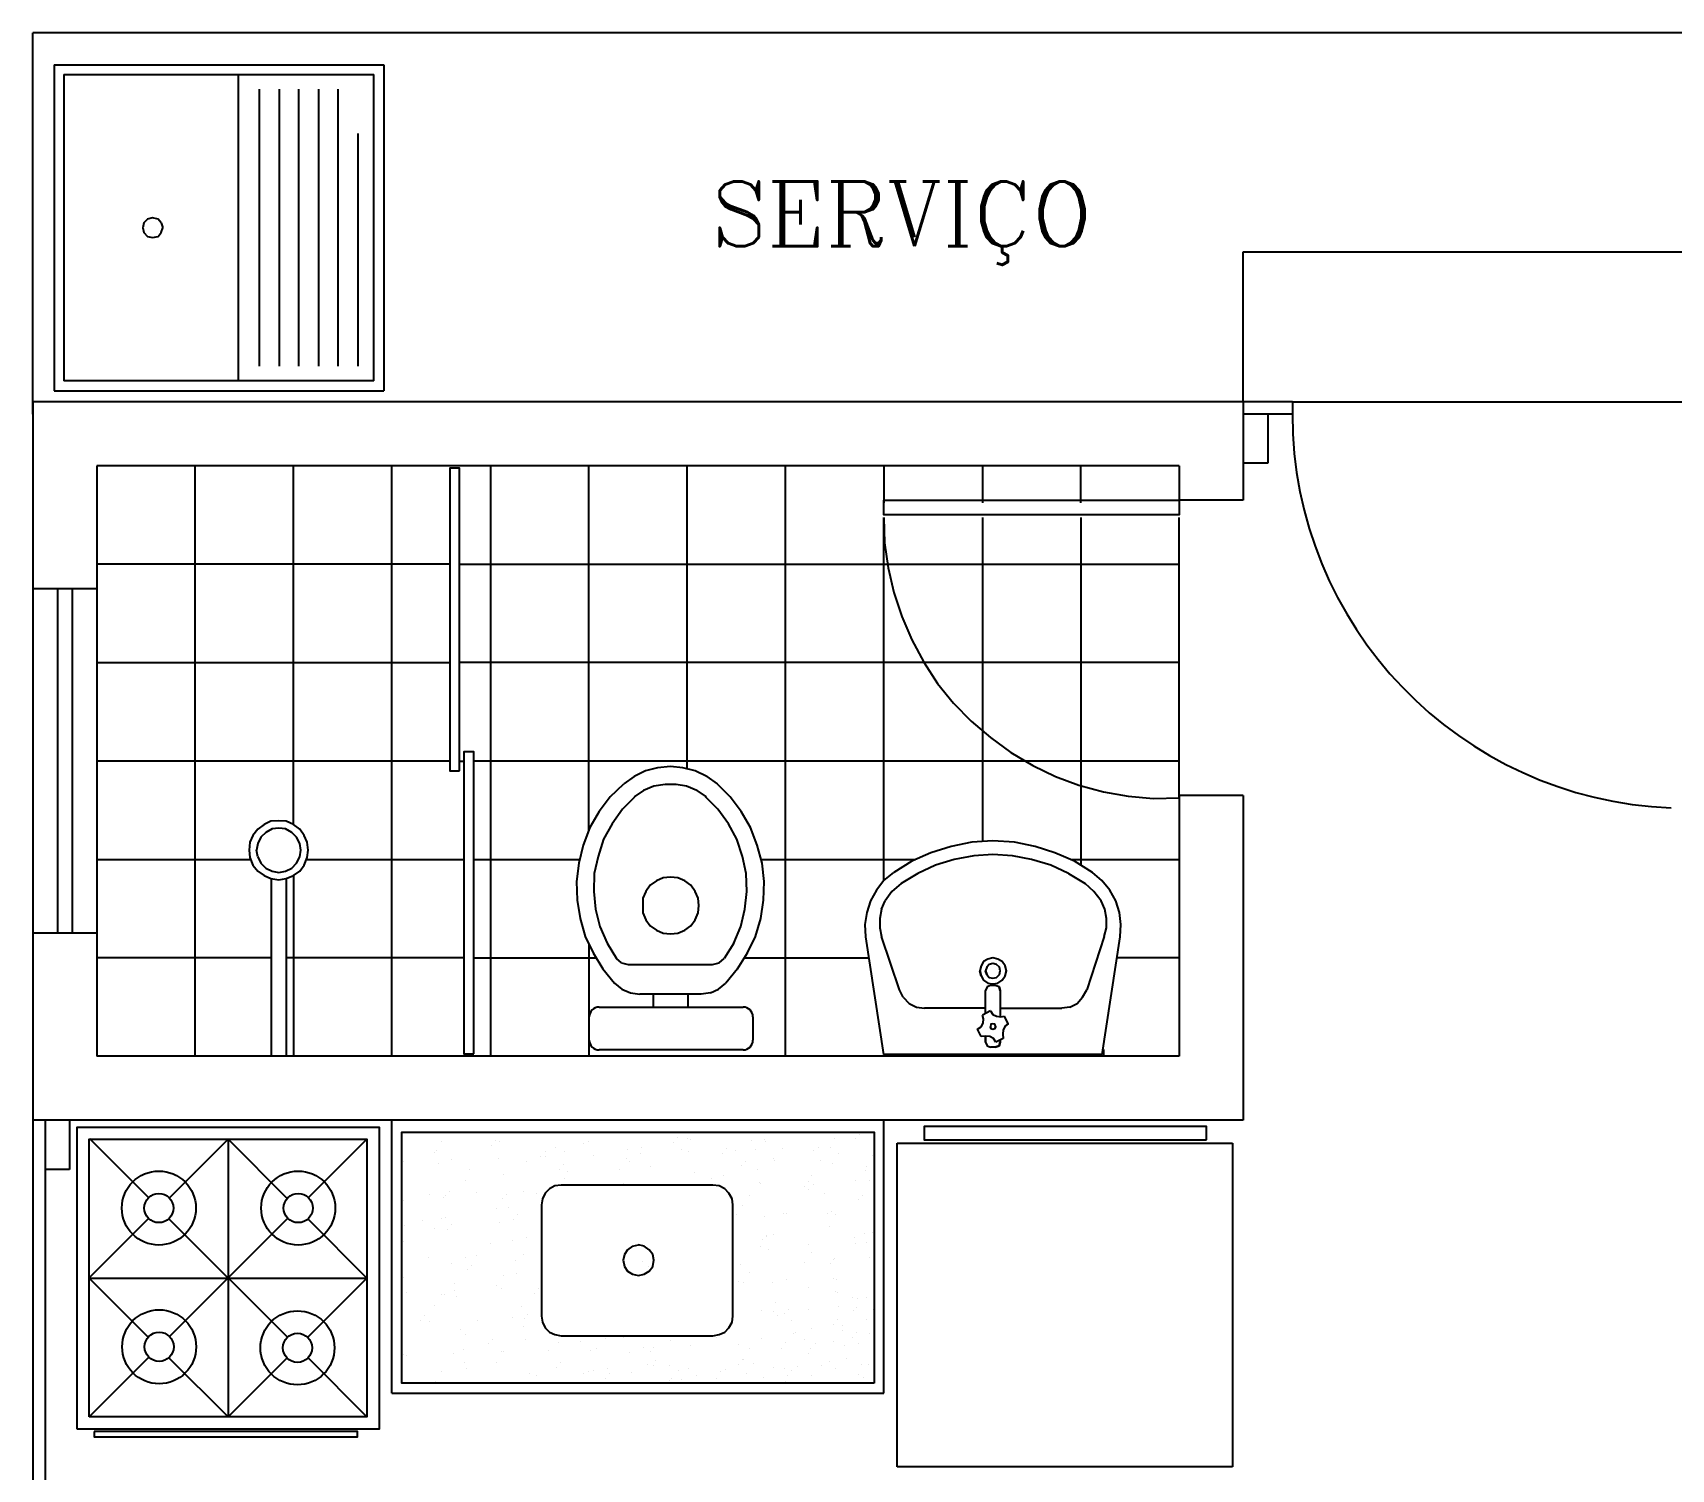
# Model space of a CAD drawing. Extents: x -83.9 to 10.5, y -11.8 to 33.6.
# Drawn here: x -25.862 to -22.532, y 18.415 to 21.335 of the extents above; entities that cross this region are included whole.
import ezdxf
from ezdxf.enums import TextEntityAlignment as Align

# ---------------------------------------------------------------- set-up
doc = ezdxf.new("R2010")
doc.units = 0
doc.layers.get('0').update_dxf_attribs({"linetype": 'CONTINUOUS'})
doc.layers.get('DEFPOINTS').update_dxf_attribs({"linetype": 'CONTINUOUS'})
for name, color, linetype in [('APARELHO', 1, 'CONTINUOUS'), ('APARELHOS', 1, 'CONTINUOUS'), ('COTAS', 244, 'CONTINUOUS'), ('EQUIPAMENTO', 244, 'CONTINUOUS'), ('JANELA', 5, 'CONTINUOUS'), ('MADEIRAME', 244, 'CONTINUOUS'), ('PAREDALV', 7, 'CONTINUOUS'), ('PAREDE', 250, 'CONTINUOUS'), ('PEN7', 7, 'CONTINUOUS'), ('PISO', 30, 'CONTINUOUS'), ('PORTA', 1, 'CONTINUOUS'), ('TEXTO', 244, 'CONTINUOUS')]:
    doc.layers.add(name, color=color, linetype=linetype)
doc.styles.add('ROMANC', font='romanc.shx', dxfattribs={"height": 0.08})

# ---------------------------------------------------------------- blocks, each defined once
blk = doc.blocks.new('*X4')
at = {"color": 0, "linetype": 'CONTINUOUS'}
for p, q in [((5.852, -1.3009), (5.852, -1.3009)), ((5.8871, -1.3094), (5.8871, -1.3094)), ((5.8891, -1.3039), (5.8891, -1.3039)), ((6.015, -1.31), (6.015, -1.31)), ((6.0448, -1.3037), (6.0448, -1.3037)), ((6.1171, -1.3029), (6.1171, -1.3029)), ((6.15, -1.3052), (6.15, -1.3052)), ((6.2005, -1.3034), (6.2005, -1.3034)), ((6.2809, -1.3035), (6.2809, -1.3035)), ((5.9547, -1.3563), (5.9547, -1.3563)), ((5.9576, -1.3383), (5.9576, -1.3383)), ((5.9668, -1.3468), (5.9668, -1.3468)), ((6.0856, -1.3546), (6.0856, -1.3546)), ((6.1606, -1.3428), (6.1606, -1.3428)), ((6.2135, -1.3552), (6.2135, -1.3552)), ((5.8324, -1.3674), (5.8324, -1.3674)), ((5.8535, -1.3808), (5.8535, -1.3808)), ((5.9882, -1.3671), (5.9882, -1.3671)), ((6.0092, -1.3805), (6.0092, -1.3805)), ((6.0103, -1.3867), (6.0103, -1.3867)), ((6.1412, -1.3923), (6.1412, -1.3923)), ((6.1439, -1.3668), (6.1439, -1.3668)), ((6.1649, -1.3802), (6.1649, -1.3802)), ((6.1672, -1.3888), (6.1672, -1.3888)), ((6.2079, -1.3835), (6.2079, -1.3835)), ((6.2104, -1.3884), (6.2104, -1.3884)), ((6.2196, -1.3968), (6.2196, -1.3968)), ((6.2758, -1.3746), (6.2758, -1.3746)), ((6.2996, -1.3665), (6.2996, -1.3665)), ((6.3018, -1.3711), (6.3018, -1.3711)), ((6.3206, -1.3799), (6.3206, -1.3799)), ((5.86, -1.4305), (5.86, -1.4305)), ((5.872, -1.4277), (5.872, -1.4277)), ((5.8902, -1.4058), (5.8902, -1.4058)), ((5.8981, -1.4243), (5.8981, -1.4243)), ((5.9294, -1.4291), (5.9294, -1.4291)), ((5.9387, -1.4189), (5.9387, -1.4189)), ((6.0066, -1.41), (6.0066, -1.41)), ((6.0181, -1.4064), (6.0181, -1.4064)), ((6.0327, -1.4066), (6.0327, -1.4066)), ((6.0733, -1.4012), (6.0733, -1.4012)), ((6.0851, -1.4289), (6.0851, -1.4289)), ((6.1532, -1.4015), (6.1532, -1.4015)), ((6.2408, -1.4286), (6.2408, -1.4286)), ((6.284, -1.3998), (6.284, -1.3998)), ((5.9578, -1.4526), (5.9578, -1.4526)), ((6.0601, -1.4323), (6.0601, -1.4323)), ((6.0693, -1.4407), (6.0693, -1.4407)), ((6.0887, -1.451), (6.0887, -1.451)), ((6.2166, -1.4516), (6.2166, -1.4516)), ((6.2631, -1.4367), (6.2631, -1.4367)), ((5.8728, -1.4926), (5.8728, -1.4926)), ((5.9098, -1.4761), (5.9098, -1.4761)), ((5.919, -1.4846), (5.919, -1.4846)), ((6.0285, -1.4923), (6.0285, -1.4923)), ((6.1128, -1.4806), (6.1128, -1.4806)), ((6.1563, -1.4978), (6.1563, -1.4978)), ((6.1842, -1.492), (6.1842, -1.492)), ((6.2872, -1.4962), (6.2872, -1.4962)), ((6.3129, -1.4823), (6.3129, -1.4823)), ((6.3219, -1.4979), (6.3219, -1.4979)), ((6.3221, -1.4907), (6.3221, -1.4907)), ((5.8934, -1.5021), (5.8934, -1.5021)), ((5.8939, -1.506), (5.8939, -1.506)), ((5.9625, -1.5244), (5.9625, -1.5244)), ((6.0213, -1.5027), (6.0213, -1.5027)), ((6.0496, -1.5057), (6.0496, -1.5057)), ((6.0788, -1.53), (6.0788, -1.53)), ((6.1194, -1.5246), (6.1194, -1.5246)), ((6.1625, -1.5262), (6.1625, -1.5262)), ((6.1873, -1.5157), (6.1873, -1.5157)), ((6.2053, -1.5054), (6.2053, -1.5054)), ((6.2133, -1.5122), (6.2133, -1.5122)), ((6.254, -1.5069), (6.254, -1.5069)), ((5.8502, -1.56), (5.8502, -1.56)), ((5.9181, -1.5511), (5.9181, -1.5511)), ((5.9442, -1.5477), (5.9442, -1.5477)), ((5.961, -1.549), (5.961, -1.549)), ((5.9698, -1.5543), (5.9698, -1.5543)), ((5.9848, -1.5423), (5.9848, -1.5423)), ((6.0527, -1.5334), (6.0527, -1.5334)), ((6.0919, -1.5473), (6.0919, -1.5473)), ((6.1255, -1.5541), (6.1255, -1.5541)), ((6.1718, -1.5346), (6.1718, -1.5346)), ((6.2198, -1.5479), (6.2198, -1.5479)), ((6.2812, -1.5538), (6.2812, -1.5538)), ((6.0122, -1.57), (6.0122, -1.57)), ((6.0215, -1.5785), (6.0215, -1.5785)), ((6.2153, -1.5745), (6.2153, -1.5745)), ((6.2903, -1.5925), (6.2903, -1.5925)), ((5.8619, -1.6139), (5.8619, -1.6139)), ((5.8712, -1.6224), (5.8712, -1.6224)), ((5.8965, -1.5984), (5.8965, -1.5984)), ((5.9132, -1.6178), (5.9132, -1.6178)), ((6.2457, -1.6306), (6.2457, -1.6306)), ((6.265, -1.6201), (6.265, -1.6201)), ((6.2742, -1.6285), (6.2742, -1.6285)), ((6.3001, -1.6303), (6.3001, -1.6303)), ((5.9147, -1.6622), (5.9147, -1.6622)), ((6.2334, -1.639), (6.2334, -1.639)), ((6.2594, -1.6356), (6.2594, -1.6356)), ((5.8545, -1.6798), (5.8545, -1.6798)), ((5.8557, -1.6888), (5.8557, -1.6888)), ((5.8963, -1.6834), (5.8963, -1.6834)), ((5.8997, -1.6948), (5.8997, -1.6948)), ((6.2935, -1.6889), (6.2935, -1.6889)), ((6.3177, -1.6684), (6.3177, -1.6684)), ((6.3216, -1.679), (6.3216, -1.679)), ((5.8322, -1.7465), (5.8322, -1.7465)), ((6.265, -1.7424), (6.265, -1.7424)), ((6.2795, -1.7624), (6.2795, -1.7624)), ((6.2861, -1.7558), (6.2861, -1.7558)), ((6.3055, -1.759), (6.3055, -1.759)), ((5.9028, -1.7911), (5.9028, -1.7911)), ((6.077, -1.7891), (6.077, -1.7891)), ((6.2966, -1.7852), (6.2966, -1.7852)), ((5.8668, -1.8), (5.8668, -1.8)), ((5.8758, -1.8156), (5.8758, -1.8156)), ((5.8949, -1.805), (5.8949, -1.805)), ((5.9018, -1.8122), (5.9018, -1.8122)), ((6.0669, -1.8017), (6.0669, -1.8017)), ((6.0761, -1.8102), (6.0761, -1.8102)), ((6.2699, -1.8062), (6.2699, -1.8062)), ((5.8354, -1.8429), (5.8354, -1.8429)), ((5.9166, -1.8456), (5.9166, -1.8456)), ((5.9258, -1.8541), (5.9258, -1.8541)), ((6.3197, -1.8518), (6.3197, -1.8518)), ((6.3289, -1.8602), (6.3289, -1.8602)), ((5.8383, -1.8685), (5.8383, -1.8685)), ((5.8593, -1.8819), (5.8593, -1.8819)), ((5.906, -1.8875), (5.906, -1.8875)), ((6.2577, -1.8948), (6.2577, -1.8948)), ((6.2998, -1.8815), (6.2998, -1.8815)), ((6.3054, -1.8676), (6.3054, -1.8676)), ((6.3256, -1.8858), (6.3256, -1.8858)), ((6.3265, -1.881), (6.3265, -1.881)), ((6.2467, -1.9297), (6.2467, -1.9297)), ((5.8385, -1.9392), (5.8385, -1.9392)), ((5.8539, -1.9479), (5.8539, -1.9479)), ((5.9219, -1.939), (5.9219, -1.939)), ((6.2324, -1.9333), (6.2324, -1.9333)), ((5.8688, -1.9834), (5.8688, -1.9834)), ((5.878, -1.9919), (5.878, -1.9919)), ((5.8786, -1.9937), (5.8786, -1.9937)), ((5.9091, -1.9838), (5.9091, -1.9838)), ((6.0344, -1.9934), (6.0344, -1.9934)), ((6.037, -1.9844), (6.037, -1.9844)), ((6.0718, -1.9878), (6.0718, -1.9878)), ((6.1721, -1.9796), (6.1721, -1.9796)), ((6.1901, -1.9931), (6.1901, -1.9931)), ((6.2719, -1.9896), (6.2719, -1.9896)), ((6.3029, -1.9779), (6.3029, -1.9779)), ((5.8997, -2.0071), (5.8997, -2.0071)), ((5.9767, -2.0307), (5.9767, -2.0307)), ((6.0554, -2.0068), (6.0554, -2.0068)), ((6.1076, -2.029), (6.1076, -2.029)), ((6.2111, -2.0065), (6.2111, -2.0065)), ((6.2355, -2.0296), (6.2355, -2.0296)), ((6.2371, -2.0269), (6.2371, -2.0269)), ((6.2632, -2.0235), (6.2632, -2.0235)), ((6.2811, -1.998), (6.2811, -1.998)), ((6.3038, -2.0182), (6.3038, -2.0182)), ((5.8417, -2.0356), (5.8417, -2.0356)), ((5.9215, -2.0317), (5.9215, -2.0317)), ((5.9679, -2.0624), (5.9679, -2.0624)), ((5.9756, -2.0555), (5.9756, -2.0555)), ((5.994, -2.0589), (5.994, -2.0589)), ((6.0346, -2.0536), (6.0346, -2.0536)), ((6.1025, -2.0447), (6.1025, -2.0447)), ((6.1216, -2.0334), (6.1216, -2.0334)), ((6.1286, -2.0412), (6.1286, -2.0412)), ((6.1308, -2.0419), (6.1308, -2.0419)), ((6.1313, -2.0552), (6.1313, -2.0552)), ((6.1692, -2.0359), (6.1692, -2.0359)), ((6.287, -2.0549), (6.287, -2.0549)), ((6.3246, -2.0379), (6.3246, -2.0379)), ((5.8334, -2.0801), (5.8334, -2.0801)), ((5.8594, -2.0767), (5.8594, -2.0767)), ((5.9, -2.0713), (5.9, -2.0713)), ((5.9123, -2.0801), (5.9123, -2.0801)), ((5.9712, -2.0773), (5.9712, -2.0773)), ((5.9805, -2.0858), (5.9805, -2.0858)), ((6.0402, -2.0808), (6.0402, -2.0808)), ((6.1743, -2.0817), (6.1743, -2.0817)), ((6.1752, -2.0759), (6.1752, -2.0759)), ((6.3061, -2.0742), (6.3061, -2.0742)), ((5.8302, -2.1297), (5.8302, -2.1297)), ((5.919, -2.1189), (5.919, -2.1189)), ((5.9799, -2.127), (5.9799, -2.127)), ((6.024, -2.1256), (6.024, -2.1256)), ((6.0747, -2.1186), (6.0747, -2.1186)), ((6.1108, -2.1254), (6.1108, -2.1254)), ((6.224, -2.1273), (6.224, -2.1273)), ((6.2304, -2.1183), (6.2304, -2.1183)), ((6.2387, -2.126), (6.2387, -2.126)), ((5.8448, -2.1319), (5.8448, -2.1319)), ((5.9401, -2.1323), (5.9401, -2.1323)), ((6.0958, -2.132), (6.0958, -2.132)), ((6.2153, -2.1593), (6.2153, -2.1593)), ((6.2333, -2.1358), (6.2333, -2.1358)), ((6.2515, -2.1317), (6.2515, -2.1317)), ((6.2832, -2.1503), (6.2832, -2.1503)), ((6.3093, -2.1469), (6.3093, -2.1469)), ((5.8603, -2.1809), (5.8603, -2.1809)), ((5.8737, -2.1695), (5.8737, -2.1695)), ((5.9154, -2.1765), (5.9154, -2.1765)), ((5.9461, -2.1947), (5.9461, -2.1947)), ((6.014, -2.1858), (6.014, -2.1858)), ((6.016, -2.1807), (6.016, -2.1807)), ((6.0401, -2.1823), (6.0401, -2.1823)), ((6.0433, -2.1771), (6.0433, -2.1771)), ((6.0737, -2.1712), (6.0737, -2.1712)), ((6.0807, -2.177), (6.0807, -2.177)), ((6.0829, -2.1797), (6.0829, -2.1797)), ((6.1486, -2.168), (6.1486, -2.168)), ((6.1717, -2.1804), (6.1717, -2.1804)), ((6.1747, -2.1646), (6.1747, -2.1646)), ((6.1784, -2.1722), (6.1784, -2.1722)), ((6.2768, -2.1757), (6.2768, -2.1757)), ((6.3092, -2.1706), (6.3092, -2.1706)), ((6.3274, -2.1801), (6.3274, -2.1801)), ((5.848, -2.2282), (5.848, -2.2282)), ((5.8795, -2.2035), (5.8795, -2.2035)), ((5.9055, -2.2001), (5.9055, -2.2001)), ((5.9234, -2.2151), (5.9234, -2.2151)), ((5.9326, -2.2236), (5.9326, -2.2236)), ((5.983, -2.2234), (5.983, -2.2234)), ((6.1139, -2.2217), (6.1139, -2.2217)), ((6.1264, -2.2195), (6.1264, -2.2195)), ((6.2418, -2.2223), (6.2418, -2.2223)), ((6.3265, -2.2213), (6.3265, -2.2213)), ((6.3357, -2.2297), (6.3357, -2.2297)), ((5.9594, -2.2441), (5.9594, -2.2441)), ((5.9805, -2.2575), (5.9805, -2.2575)), ((6.1151, -2.2438), (6.1151, -2.2438)), ((6.1362, -2.2572), (6.1362, -2.2572)), ((6.2708, -2.2435), (6.2708, -2.2435)), ((6.2919, -2.2569), (6.2919, -2.2569))]:
    blk.add_line(p, q, dxfattribs=at)

msp = doc.modelspace()

# ---------------------------------------------------------------- linework, layer by layer
at = {"color": 244, "linetype": 'BYBLOCK'}
for p, q in [((-25.7324, 20.3405), (-25.7324, 20.3405)), ((-25.7324, 20.3296), (-25.7324, 20.2405))]:
    msp.add_line(p, q, dxfattribs=at)
at = {"layer": 'APARELHO', "color": 244}
for points in [[(-24.4924, 19.8233), (-24.5161, 19.8346), (-24.5411, 19.8408), (-24.5661, 19.8433), (-24.5924, 19.8408), (-24.6174, 19.8346), (-24.6399, 19.8233), (-24.6611, 19.8083)], [(-24.4924, 19.8233), (-24.4711, 19.8083)], [(-24.6886, 19.7821), (-24.7111, 19.7521), (-24.7299, 19.7196), (-24.7436, 19.6833), (-24.7524, 19.6471), (-24.7574, 19.6096), (-24.7561, 19.5721), (-24.7499, 19.5346), (-24.7399, 19.4983), (-24.7236, 19.4646), (-24.7036, 19.4321), (-24.6799, 19.4033)], [(-24.6886, 19.7821), (-24.6611, 19.8083)], [(-24.6636, 19.7571), (-24.6386, 19.7821)], [(-24.5124, 19.7946), (-24.5336, 19.8033), (-24.5549, 19.8071), (-24.5774, 19.8071), (-24.5999, 19.8033), (-24.6211, 19.7946), (-24.6399, 19.7821)], [(-24.5124, 19.7946), (-24.4936, 19.7821)], [(-24.4374, 19.4846), (-24.4236, 19.5183), (-24.4149, 19.5533), (-24.4111, 19.5896), (-24.4124, 19.6258), (-24.4199, 19.6608), (-24.4311, 19.6958), (-24.4486, 19.7271), (-24.4699, 19.7571), (-24.4949, 19.7821)], [(-24.4299, 19.4321), (-24.4099, 19.4646), (-24.3936, 19.4983), (-24.3824, 19.5346), (-24.3774, 19.5721), (-24.3761, 19.6096), (-24.3799, 19.6471), (-24.3899, 19.6833), (-24.4036, 19.7196), (-24.4224, 19.7521), (-24.4449, 19.7821), (-24.4711, 19.8083)], [(-24.6636, 19.7571), (-24.6849, 19.7271), (-24.7024, 19.6958), (-24.7136, 19.6608), (-24.7211, 19.6258), (-24.7224, 19.5896), (-24.7186, 19.5533), (-24.7099, 19.5183), (-24.6949, 19.4846), (-24.6761, 19.4533)], [(-25.4224, 19.6733), (-25.4211, 19.6583), (-25.4149, 19.6433), (-25.4049, 19.6308), (-25.3924, 19.6221), (-25.3786, 19.6158), (-25.3624, 19.6133), (-25.3474, 19.6158), (-25.3324, 19.6221), (-25.3199, 19.6308), (-25.3111, 19.6433), (-25.3049, 19.6583), (-25.3024, 19.6733), (-25.3049, 19.6896), (-25.3111, 19.7033), (-25.3199, 19.7158), (-25.3324, 19.7258), (-25.3474, 19.7321), (-25.3624, 19.7333), (-25.3786, 19.7321), (-25.3924, 19.7258), (-25.4049, 19.7158), (-25.4149, 19.7033), (-25.4211, 19.6896), (-25.4224, 19.6733)], [(-25.4049, 19.6596), (-25.3986, 19.6471), (-25.3886, 19.6371), (-25.3761, 19.6308), (-25.3624, 19.6283), (-25.3486, 19.6308), (-25.3361, 19.6371), (-25.3261, 19.6471), (-25.3199, 19.6596), (-25.3174, 19.6733), (-25.3199, 19.6871), (-25.3261, 19.6996), (-25.3361, 19.7096), (-25.3486, 19.7171), (-25.3624, 19.7183), (-25.3761, 19.7171), (-25.3886, 19.7096), (-25.3986, 19.6996), (-25.4049, 19.6871), (-25.4074, 19.6733)], [(-23.7086, 19.6283), (-23.7449, 19.6508), (-23.7849, 19.6683), (-23.8249, 19.6808), (-23.8674, 19.6896), (-23.9111, 19.6921), (-23.9536, 19.6896), (-23.9961, 19.6808), (-24.0374, 19.6683), (-24.0761, 19.6508), (-24.1124, 19.6283)], [(-25.4049, 19.6596), (-25.4074, 19.6733)], [(-25.3774, 19.2546), (-25.3774, 19.6158)], [(-25.3474, 19.6158), (-25.3474, 19.2546)], [(-24.6224, 19.5458), (-24.6161, 19.5321), (-24.6074, 19.5196), (-24.5949, 19.5108), (-24.5811, 19.5046), (-24.5661, 19.5033), (-24.5511, 19.5046), (-24.5374, 19.5108), (-24.5249, 19.5196), (-24.5161, 19.5321), (-24.5099, 19.5458), (-24.5086, 19.5608), (-24.5099, 19.5758), (-24.5161, 19.5896), (-24.5249, 19.6021), (-24.5374, 19.6108), (-24.5511, 19.6171), (-24.5661, 19.6183), (-24.5811, 19.6171), (-24.5949, 19.6108), (-24.6074, 19.6021), (-24.6161, 19.5896), (-24.6224, 19.5758), (-24.6224, 19.5458)], [(-24.4374, 19.4846), (-24.4574, 19.4533)], [(-24.6524, 19.4408), (-24.4811, 19.4408), (-24.4674, 19.4446), (-24.4574, 19.4533)], [(-24.6661, 19.4446), (-24.6524, 19.4408)], [(-24.4299, 19.4321), (-24.4536, 19.4033)], [(-24.6799, 19.4033), (-24.6649, 19.3908), (-24.6474, 19.3833), (-24.6286, 19.3808)], [(-24.5036, 19.3808), (-24.6286, 19.3808)], [(-24.6011, 19.3546), (-24.6011, 19.3808)], [(-24.5311, 19.3808), (-24.5311, 19.3546)], [(-24.4849, 19.3833), (-24.5036, 19.3808)], [(-24.4849, 19.3833), (-24.4686, 19.3908), (-24.4536, 19.4033)]]:
    msp.add_lwpolyline(points, dxfattribs=at)
at = {"layer": 'APARELHOS', "color": 244, "linetype": 'CONTINUOUS'}
for p, q in [((-23.9261, 19.3417), (-23.9261, 19.3883)), ((-23.9161, 19.3471), (-23.9324, 19.3383)), ((-23.9061, 19.2733), (-23.9161, 19.2733))]:
    msp.add_line(p, q, dxfattribs=at)
for points in [[(-23.7574, 19.6258), (-23.7936, 19.6433), (-23.8324, 19.6546), (-23.8711, 19.6621), (-23.9111, 19.6646), (-23.9499, 19.6621), (-23.9899, 19.6546), (-24.0274, 19.6433), (-24.0636, 19.6258), (-24.0974, 19.6058)], [(-24.1324, 19.6121), (-24.1124, 19.6283)], [(-23.7574, 19.6258), (-23.7236, 19.6058)], [(-23.6524, 19.4971), (-23.6511, 19.5221), (-23.6536, 19.5471), (-23.6611, 19.5708), (-23.6736, 19.5921), (-23.6899, 19.6121), (-23.7086, 19.6283)], [(-24.1324, 19.6121), (-24.1474, 19.5921), (-24.1599, 19.5708), (-24.1674, 19.5471), (-24.1711, 19.5221), (-24.1699, 19.4971)], [(-24.0974, 19.6058), (-24.1161, 19.5896), (-24.1299, 19.5708)], [(-23.6911, 19.5708), (-23.7061, 19.5896), (-23.7236, 19.6058)], [(-24.1374, 19.5533), (-24.1411, 19.5346), (-24.1411, 19.5158), (-24.1374, 19.4983)], [(-24.1374, 19.5533), (-24.1299, 19.5708)], [(-23.6849, 19.4983), (-23.6799, 19.5158), (-23.6799, 19.5346), (-23.6836, 19.5533), (-23.6911, 19.5708)], [(-24.1699, 19.4971), (-24.1336, 19.2583)], [(-24.1011, 19.3896), (-24.1374, 19.4983)], [(-23.6849, 19.4983), (-23.7199, 19.3896)], [(-23.6886, 19.2583), (-23.6524, 19.4971)], [(-23.9349, 19.4183), (-23.9374, 19.4283), (-23.9349, 19.4183), (-23.9299, 19.4096), (-23.9211, 19.4033), (-23.9111, 19.4021), (-23.9011, 19.4033), (-23.8924, 19.4096), (-23.8861, 19.4183), (-23.8836, 19.4283), (-23.8861, 19.4383), (-23.8924, 19.4471), (-23.9011, 19.4521), (-23.9111, 19.4546), (-23.9211, 19.4521), (-23.9299, 19.4471), (-23.9349, 19.4383), (-23.9374, 19.4283)], [(-23.9236, 19.4208), (-23.9261, 19.4283), (-23.9236, 19.4208), (-23.9186, 19.4146), (-23.9111, 19.4133), (-23.9036, 19.4146), (-23.8974, 19.4208), (-23.8961, 19.4283), (-23.8974, 19.4358), (-23.9036, 19.4408), (-23.9111, 19.4433), (-23.9186, 19.4408), (-23.9236, 19.4358), (-23.9261, 19.4283)], [(-24.0936, 19.3746), (-24.1011, 19.3896)], [(-23.9161, 19.3983), (-23.9224, 19.3958), (-23.9261, 19.3883)], [(-23.9061, 19.3983), (-23.9161, 19.3983)], [(-23.8986, 19.3958), (-23.8961, 19.3883), (-23.8986, 19.3958), (-23.9061, 19.3983)], [(-23.8961, 19.3883), (-23.8961, 19.3346)], [(-23.7549, 19.3546), (-23.7399, 19.3621), (-23.7286, 19.3746), (-23.7199, 19.3896)], [(-24.0936, 19.3746), (-24.0811, 19.3621), (-24.0661, 19.3546), (-24.0499, 19.3521)], [(-23.9261, 19.3521), (-24.0499, 19.3521)], [(-23.8961, 19.3521), (-23.7711, 19.3521)], [(-23.7549, 19.3546), (-23.7711, 19.3521)], [(-23.9349, 19.2946), (-23.9424, 19.3096), (-23.9349, 19.3146), (-23.9311, 19.3221), (-23.9299, 19.3308), (-23.9324, 19.3383)], [(-23.9161, 19.3471), (-23.9111, 19.3396), (-23.9036, 19.3358), (-23.8949, 19.3346), (-23.8874, 19.3358)], [(-23.9149, 19.3108), (-23.9161, 19.3146), (-23.9149, 19.3108), (-23.9111, 19.3096), (-23.9074, 19.3108), (-23.9049, 19.3146), (-23.9074, 19.3196), (-23.9111, 19.3208), (-23.9149, 19.3196), (-23.9161, 19.3146)], [(-23.8861, 19.3158), (-23.8799, 19.3208), (-23.8861, 19.3158), (-23.8899, 19.3083), (-23.8911, 19.2996), (-23.8899, 19.2908)], [(-23.8799, 19.3208), (-23.8874, 19.3358)], [(-23.9049, 19.2833), (-23.9099, 19.2908), (-23.9174, 19.2946), (-23.9261, 19.2958), (-23.9349, 19.2946)], [(-23.9261, 19.2833), (-23.9261, 19.2958), (-23.9261, 19.2833), (-23.9224, 19.2758), (-23.9161, 19.2733)], [(-23.8961, 19.2871), (-23.8961, 19.2833), (-23.8986, 19.2758), (-23.9061, 19.2733), (-23.8986, 19.2758), (-23.8961, 19.2833)], [(-23.8899, 19.2908), (-23.9049, 19.2833)], [(-23.6886, 19.2583), (-24.1336, 19.2583)], [(-23.6861, 19.2683), (-23.6861, 19.2546)]]:
    msp.add_lwpolyline(points, dxfattribs=at)
at = {"layer": 'COTAS', "color": 244, "linetype": 'BYBLOCK'}
msp.add_point((-25.8624, 20.5846), dxfattribs=at)
at = {"layer": 'DEFPOINTS', "color": 0, "linetype": 'BYBLOCK'}
for p in [(-25.8624, 20.5846), (-25.8624, 20.5846), (-25.8624, 20.5846), (-25.7324, 20.4546), (-25.7324, 20.4546), (-25.7324, 20.4546), (-25.7324, 20.4546), (-25.7324, 20.4546), (-25.7324, 20.4546), (-24.9324, 20.4546), (-23.5324, 20.4546), (-23.5324, 20.4546), (-25.7324, 19.2546), (-25.7324, 19.2546), (-25.7324, 19.2546), (-25.8374, 19.1246)]:
    msp.add_point(p, dxfattribs=at)
at = {"layer": 'DEFPOINTS', "color": 250, "linetype": 'BYBLOCK'}
msp.add_point((-23.4024, 20.5596), dxfattribs=at)
msp.add_point((-23.4024, 20.5596), dxfattribs=at)
at = {"layer": 'DEFPOINTS', "color": 244, "linetype": 'BYBLOCK'}
msp.add_point((-25.8624, 19.1246), dxfattribs=at)
at = {"layer": 'EQUIPAMENTO', "color": 253, "linetype": 'CONTINUOUS'}
for p, q in [((-25.7469, 19.0873), (-25.6273, 18.9677)), ((-25.5846, 18.9667), (-25.4653, 19.0861)), ((-25.4653, 19.0861), (-25.4653, 18.5218)), ((-25.4653, 19.0861), (-25.3451, 18.9659)), ((-25.3019, 18.9673), (-25.1832, 19.0861)), ((-25.7469, 18.8052), (-25.626, 18.926)), ((-25.5859, 18.9245), (-25.3449, 18.6835)), ((-25.5843, 18.6849), (-25.3439, 18.9253)), ((-25.3032, 18.924), (-25.1832, 18.8039)), ((-25.7475, 18.8039), (-25.1832, 18.8039)), ((-25.7475, 18.8039), (-25.6276, 18.684)), ((-25.3037, 18.6834), (-25.1832, 18.8039)), ((-25.7475, 18.5218), (-25.6263, 18.6429)), ((-25.5857, 18.6421), (-25.4653, 18.5218)), ((-25.4653, 18.5218), (-25.3457, 18.6414)), ((-25.3029, 18.6415), (-25.1832, 18.5218))]:
    msp.add_line(p, q, dxfattribs=at)
at = {"layer": 'EQUIPAMENTO', "color": 252, "linetype": 'CONTINUOUS'}
for p, q in [((-24.1059, 18.4201), (-24.1059, 19.0779)), ((-24.1059, 19.0779), (-23.4239, 19.0779)), ((-23.4239, 19.0779), (-23.4239, 18.4201)), ((-23.4239, 18.4201), (-24.1059, 18.4201))]:
    msp.add_line(p, q, dxfattribs=at)
at = {"layer": 'EQUIPAMENTO', "color": 244}
for points in [[(-25.819, 21.2697), (-25.819, 20.6072)], [(-25.819, 21.2697), (-25.149, 21.2697)], [(-25.799, 21.2497), (-25.799, 20.6272)], [(-25.799, 21.2497), (-25.169, 21.2497)], [(-25.4452, 21.2497), (-25.4452, 20.6272)], [(-25.169, 20.6272), (-25.169, 21.2497)], [(-25.149, 21.2697), (-25.149, 20.6072)], [(-25.4015, 20.6572), (-25.4015, 21.2197)], [(-25.3615, 21.2197), (-25.3615, 20.6572)], [(-25.3215, 20.6572), (-25.3215, 21.2197)], [(-25.2815, 21.2197), (-25.2815, 20.6572)], [(-25.2415, 20.6572), (-25.2415, 21.2197)], [(-25.2015, 21.1297), (-25.2015, 20.6572)], [(-25.6015, 20.9484), (-25.6077, 20.9559), (-25.619, 20.9584), (-25.629, 20.9559), (-25.6365, 20.9484), (-25.639, 20.9384), (-25.6365, 20.9284), (-25.629, 20.9209), (-25.619, 20.9184), (-25.6077, 20.9209), (-25.6015, 20.9284), (-25.5977, 20.9384)], [(-25.6015, 20.9484), (-25.5977, 20.9384)], [(-25.169, 20.6272), (-25.799, 20.6272)], [(-25.819, 20.6072), (-25.149, 20.6072)], [(-24.4017, 19.0844), (-24.4017, 19.0844)], [(-24.373, 19.0819), (-24.373, 19.0819)], [(-24.3541, 19.0428), (-24.3541, 19.0428)]]:
    msp.add_lwpolyline(points, dxfattribs=at)
at = {"layer": 'EQUIPAMENTO', "color": 244, "linetype": 'CONTINUOUS'}
for points in [[(-25.1324, 18.5702), (-25.1324, 19.1246)], [(-24.1324, 18.5702), (-24.1324, 19.1246)], [(-24.1524, 18.5902), (-25.1124, 18.5902), (-25.1124, 19.1002), (-24.1524, 19.1002), (-24.1524, 18.5902)], [(-24.8299, 19.0515), (-24.8299, 19.0515)], [(-24.8211, 19.0602), (-24.8211, 19.0602)], [(-24.7999, 19.0702), (-24.7999, 19.0702)], [(-24.6249, 19.0702), (-24.6249, 19.0702)], [(-24.4611, 19.0577), (-24.4611, 19.0577)], [(-24.4524, 19.0677), (-24.4524, 19.0677)], [(-24.2749, 19.0627), (-24.2749, 19.0627)], [(-24.2249, 19.0577), (-24.2249, 19.0577)], [(-24.1699, 19.0227), (-24.1699, 19.0227)], [(-24.4399, 18.9527), (-24.4411, 18.9652), (-24.4474, 18.9765), (-24.4561, 18.9852), (-24.4674, 18.9915), (-24.4799, 18.9927), (-24.7886, 18.9927), (-24.8011, 18.9915), (-24.8124, 18.9852), (-24.8211, 18.9765), (-24.8261, 18.9652), (-24.8286, 18.9527), (-24.8286, 18.7265), (-24.8261, 18.714), (-24.8211, 18.7027), (-24.8124, 18.694), (-24.8011, 18.689), (-24.7886, 18.6865), (-24.4799, 18.6865), (-24.4674, 18.689), (-24.4561, 18.694), (-24.4474, 18.7027), (-24.4411, 18.714), (-24.4399, 18.7265), (-24.4399, 18.9527)], [(-24.6624, 18.9952), (-24.6624, 18.9952)], [(-24.4586, 19.0127), (-24.4586, 19.0127)], [(-24.1611, 19.0015), (-24.1611, 19.0015)], [(-24.1849, 18.9627), (-24.1849, 18.9627)], [(-24.1761, 18.9715), (-24.1761, 18.9715)], [(-24.1711, 18.894), (-24.1711, 18.894)], [(-24.6436, 18.869), (-24.6536, 18.8615), (-24.6599, 18.8515), (-24.6624, 18.8402), (-24.6599, 18.8277), (-24.6536, 18.8177), (-24.6436, 18.8115), (-24.6311, 18.809), (-24.6199, 18.8115), (-24.6099, 18.8177), (-24.6024, 18.8277), (-24.5999, 18.8402), (-24.6024, 18.8515), (-24.6099, 18.8615), (-24.6199, 18.869), (-24.6311, 18.8715)], [(-24.6436, 18.869), (-24.6311, 18.8715)], [(-24.1611, 18.8452), (-24.1611, 18.8452)], [(-24.1961, 18.764), (-24.1961, 18.764)], [(-24.1861, 18.7627), (-24.1861, 18.7627)], [(-24.1686, 18.764), (-24.1686, 18.764)], [(-24.3199, 18.7177), (-24.3199, 18.7177)], [(-24.2261, 18.719), (-24.2261, 18.719)], [(-24.2249, 18.7465), (-24.2249, 18.7465)], [(-24.1936, 18.7377), (-24.1936, 18.7377)], [(-24.6624, 18.684), (-24.6624, 18.684)], [(-24.5049, 18.6865), (-24.5049, 18.6865)], [(-24.3161, 18.6915), (-24.3161, 18.6915)], [(-24.3124, 18.6927), (-24.3124, 18.6927)], [(-24.2349, 18.709), (-24.2349, 18.709)], [(-24.2161, 18.6965), (-24.2161, 18.6965)], [(-24.1611, 18.6902), (-24.1611, 18.6902)], [(-24.6974, 18.6802), (-24.6974, 18.6802)], [(-24.6499, 18.6527), (-24.6499, 18.6527)], [(-24.2861, 18.6502), (-24.2861, 18.6502)], [(-24.2811, 18.6602), (-24.2811, 18.6602)], [(-24.2724, 18.6702), (-24.2724, 18.6702)], [(-24.1836, 18.6702), (-24.1836, 18.6702)], [(-24.6949, 18.6202), (-24.6949, 18.6202)], [(-24.5999, 18.6252), (-24.5999, 18.6252)], [(-24.5674, 18.6252), (-24.5674, 18.6252)], [(-24.5499, 18.6165), (-24.5499, 18.6165)], [(-24.4536, 18.619), (-24.4536, 18.619)], [(-24.3974, 18.6302), (-24.3974, 18.6302)], [(-24.3574, 18.6227), (-24.3574, 18.6227)], [(-24.3211, 18.6165), (-24.3211, 18.6165)], [(-24.3074, 18.624), (-24.3074, 18.624)], [(-24.2599, 18.6252), (-24.2599, 18.6252)], [(-24.1786, 18.629), (-24.1786, 18.629)], [(-24.1636, 18.629), (-24.1636, 18.629)], [(-24.8386, 18.6065), (-24.8386, 18.6065)], [(-24.7424, 18.609), (-24.7424, 18.609)], [(-24.6986, 18.6002), (-24.6986, 18.6002)], [(-24.6899, 18.609), (-24.6899, 18.609)], [(-24.6461, 18.6127), (-24.6461, 18.6127)], [(-24.5636, 18.599), (-24.5636, 18.599)], [(-24.5124, 18.6052), (-24.5124, 18.6052)], [(-24.4111, 18.609), (-24.4111, 18.609)], [(-24.3286, 18.6065), (-24.3286, 18.6065)], [(-24.2236, 18.5915), (-24.2236, 18.5915)], [(-24.1749, 18.6027), (-24.1749, 18.6027)], [(-25.1324, 18.5702), (-24.1324, 18.5702)]]:
    msp.add_lwpolyline(points, dxfattribs=at)
at = {"layer": 'EQUIPAMENTO', "color": 253, "linetype": 'CONTINUOUS'}
for points in [[(-25.7722, 18.497), (-25.7722, 19.1108), (-25.1584, 19.1108), (-25.1584, 18.497)], [(-25.7475, 18.5218), (-25.7475, 19.0861), (-25.1832, 19.0861), (-25.1832, 18.5218)], [(-25.7374, 18.492), (-25.7374, 18.4809), (-25.2025, 18.4809), (-25.2025, 18.492)]]:
    msp.add_lwpolyline(points, close=True, dxfattribs=at)
at = {"layer": 'EQUIPAMENTO', "color": 252, "linetype": 'CONTINUOUS'}
msp.add_lwpolyline([(-23.4769, 19.0847), (-23.4769, 19.1122), (-24.0509, 19.1122), (-24.0509, 19.0847)], close=True, dxfattribs=at)
at = {"layer": 'EQUIPAMENTO', "color": 253, "linetype": 'CONTINUOUS'}
for centre, radius in [((-25.6061, 18.9462), 0.0752), ((-25.3229, 18.9462), 0.0752), ((-25.6061, 18.9462), 0.0297), ((-25.3229, 18.9462), 0.0297), ((-25.6055, 18.6642), 0.0752), ((-25.3244, 18.6621), 0.0752), ((-25.6055, 18.6642), 0.0297), ((-25.3244, 18.6621), 0.0297)]:
    msp.add_circle(centre, radius, dxfattribs=at)
at = {"layer": 'JANELA', "color": 244}
for p, q in [((-25.8624, 20.2046), (-25.8624, 19.5046)), ((-25.8124, 20.2046), (-25.8124, 19.5046)), ((-25.7824, 20.2046), (-25.7824, 19.5046)), ((-25.7324, 20.2046), (-25.7324, 19.5046))]:
    msp.add_line(p, q, dxfattribs=at)
at = {"layer": 'MADEIRAME', "color": 7}
msp.add_line((-25.8624, 19.5046), (-25.8624, 19.1246), dxfattribs=at)
at = {"layer": 'PAREDALV', "color": 30}
msp.add_line((-22.4024, 21.3346), (-25.8624, 21.3346), dxfattribs=at)
at = {"layer": 'PAREDALV'}
for p, q in [((-23.3024, 20.5846), (-25.8624, 20.5846)), ((-25.8624, 20.5846), (-25.8624, 20.2046)), ((-23.4024, 20.5846), (-23.4024, 20.3846)), ((-23.5324, 20.4546), (-25.7324, 20.4546)), ((-25.7324, 20.4546), (-25.7324, 20.2046)), ((-23.5324, 20.4546), (-23.5324, 20.3846)), ((-23.4024, 20.3846), (-23.5324, 20.3846)), ((-25.7324, 20.2046), (-25.8624, 20.2046)), ((-23.5324, 19.7846), (-23.5324, 19.2546)), ((-23.4024, 19.7846), (-23.5324, 19.7846)), ((-23.4024, 19.7846), (-23.4024, 19.1246)), ((-25.7324, 19.5046), (-25.8624, 19.5046)), ((-25.7324, 19.5046), (-25.7324, 19.2546)), ((-23.5324, 19.2546), (-25.7324, 19.2546)), ((-23.4024, 19.1246), (-25.8624, 19.1246)), ((-25.7874, 19.1246), (-25.8374, 19.1246))]:
    msp.add_line(p, q, dxfattribs=at)
at = {"layer": 'PAREDALV', "color": 250}
for p, q in [((-23.3024, 20.5846), (-23.3024, 20.5596)), ((-23.3024, 20.5596), (-23.4024, 20.5596)), ((-23.3524, 20.5596), (-23.3524, 20.4596)), ((-23.3524, 20.4596), (-23.4024, 20.4596)), ((-25.7874, 19.1246), (-25.7874, 19.0246)), ((-25.7874, 19.0246), (-25.8374, 19.0246))]:
    msp.add_line(p, q, dxfattribs=at)
at = {"layer": 'PAREDE', "color": 244}
for p, q in [((-24.7113, 19.3546), (-24.4186, 19.3546)), ((-24.7313, 19.2874), (-24.7313, 19.3346)), ((-24.3986, 19.3346), (-24.3986, 19.2874)), ((-24.4186, 19.2674), (-24.7113, 19.2674))]:
    msp.add_line(p, q, dxfattribs=at)
at = {"layer": 'PAREDE', "color": 250}
for p, q in [((-25.8624, 19.1246), (-25.8624, 18.3776)), ((-25.8374, 19.1246), (-25.8374, 18.3776))]:
    msp.add_line(p, q, dxfattribs=at)
at = {"layer": 'PAREDE', "color": 244}
for centre, start, end in [((-24.7113, 19.3346), 90, 180), ((-24.4186, 19.3346), 0, 90), ((-24.7113, 19.2874), 180, 270), ((-24.4186, 19.2874), 270, 360)]:
    msp.add_arc(centre, 0.02, start, end, dxfattribs=at)
at = {"layer": 'PEN7', "color": 30}
msp.add_lwpolyline([(-24.9961, 19.8546), (-24.9861, 19.8546)], dxfattribs=at)
at = {"layer": 'PEN7', "color": 244}
msp.add_lwpolyline([(-24.6661, 19.4446), (-24.6761, 19.4533)], dxfattribs=at)
at = {"layer": 'PISO', "color": 30}
msp.add_line((-25.8624, 20.5596), (-25.8624, 21.3346), dxfattribs=at)
at = {"layer": 'PISO', "color": 244}
msp.add_line((-23.4024, 20.5846), (-23.4024, 20.8896), dxfattribs=at)
at = {"layer": 'PISO', "color": 30}
for points in [[(-25.5324, 19.2546), (-25.5324, 20.4546)], [(-25.3324, 19.7258), (-25.3324, 20.4546)], [(-25.1324, 19.2546), (-25.1324, 20.4546)], [(-24.9324, 20.4546), (-24.9324, 19.2546)], [(-24.7324, 19.7121), (-24.7324, 20.4546)], [(-24.5324, 19.8386), (-24.5324, 20.4546)], [(-24.3324, 19.2546), (-24.3324, 20.4546)], [(-24.1324, 20.4546), (-24.1324, 20.3796)], [(-23.9324, 20.4546), (-23.9324, 20.3796)], [(-23.7324, 20.3796), (-23.7324, 20.4546)], [(-24.1324, 19.6108), (-24.1324, 20.3496)], [(-23.9324, 20.3496), (-23.9324, 19.6908)], [(-23.7324, 20.3496), (-23.7324, 19.6433)], [(-23.5324, 19.7796), (-23.5324, 20.3496)], [(-25.0149, 20.2546), (-25.7324, 20.2546)], [(-24.9949, 20.2546), (-23.5324, 20.2546)], [(-25.7324, 20.0546), (-25.0149, 20.0546)], [(-23.5324, 20.0546), (-24.9949, 20.0546)], [(-25.0149, 19.8546), (-25.7324, 19.8546)], [(-23.5324, 19.8546), (-24.9661, 19.8546)], [(-25.7324, 19.6546), (-25.4199, 19.6546)], [(-25.3061, 19.6546), (-24.9861, 19.6546)], [(-24.9661, 19.6546), (-24.7511, 19.6546)], [(-24.3824, 19.6546), (-24.0686, 19.6546)], [(-23.7524, 19.6546), (-23.5324, 19.6546)], [(-25.3324, 19.6221), (-25.3324, 19.2546)], [(-24.7324, 19.4821), (-24.7324, 19.2546)], [(-25.3774, 19.4546), (-25.7324, 19.4546)], [(-24.9861, 19.4546), (-25.3474, 19.4546)], [(-24.9661, 19.4546), (-24.7186, 19.4546)], [(-24.4149, 19.4546), (-24.1624, 19.4546)], [(-23.5324, 19.4546), (-23.6586, 19.4546)]]:
    msp.add_lwpolyline(points, dxfattribs=at)
at = {"layer": 'PORTA', "color": 244}
for p, q in [((-23.4024, 20.8896), (-22.4024, 20.8896)), ((-23.3024, 20.5846), (-22.5024, 20.5846))]:
    msp.add_line(p, q, dxfattribs=at)
for points in [[(-24.9949, 19.8346), (-24.9949, 20.4496), (-25.0149, 20.4496), (-25.0149, 19.8346), (-24.9949, 19.8346)], [(-24.9661, 19.2596), (-24.9661, 19.8733), (-24.9861, 19.8733), (-24.9861, 19.2596), (-24.9661, 19.2596)]]:
    msp.add_lwpolyline(points, dxfattribs=at)
at = {"layer": 'PORTA'}
msp.add_lwpolyline([(-23.5324, 20.3846), (-23.5324, 20.3546), (-24.1324, 20.3546), (-24.1324, 20.3846)], close=True, dxfattribs=at)
at = {"layer": 'PORTA', "color": 30}
msp.add_lwpolyline([(-24.1324, 20.3496), (-24.1311, 20.2983), (-24.1236, 20.2471), (-24.1124, 20.1971), (-24.0961, 20.1483), (-24.0761, 20.1008), (-24.0511, 20.0558), (-24.0236, 20.0121), (-23.9911, 19.9721), (-23.9549, 19.9358), (-23.9161, 19.9021), (-23.8749, 19.8721), (-23.8299, 19.8458), (-23.7836, 19.8233), (-23.7361, 19.8058), (-23.6861, 19.7921), (-23.6361, 19.7833), (-23.5849, 19.7783), (-23.5324, 19.7796)], dxfattribs=at)
msp.add_arc((-22.5018, 20.5596), 0.8006, 180, 267.8106, dxfattribs=at)

# ---------------------------------------------------------------- block references
at = {"layer": 'EQUIPAMENTO', "color": 244, "linetype": 'CONTINUOUS', "rotation": 90}
msp.add_blockref('*X4', (-26.4121, 12.7604), dxfattribs=at)

# ---------------------------------------------------------------- texts
at = {"layer": 'TEXTO', "linetype": 'CONTINUOUS', "style": 'ROMANC'}
msp.add_text('SERVIÇO', height=0.132, dxfattribs=at).set_placement((-24.0956, 20.9478), align=Align.MIDDLE)

doc.saveas('drawing.dxf')
